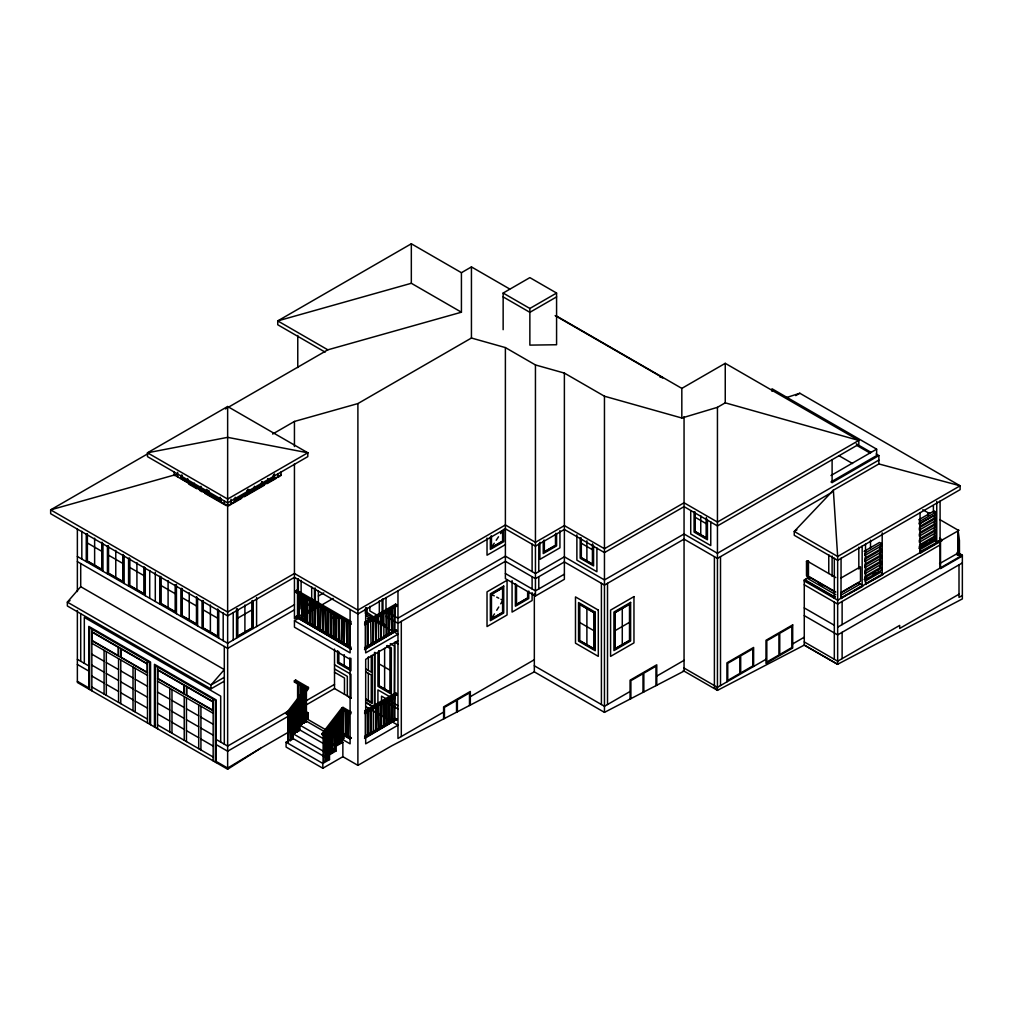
<?xml version="1.0" encoding="UTF-8"?>
<svg xmlns="http://www.w3.org/2000/svg" width="1013" height="1013" viewBox="0 0 1013 1013"><rect width="100%" height="100%" fill="white"/><g stroke="black" fill="none" stroke-linecap="round" stroke-linejoin="round"><path stroke-width="1.5" d="M344.23 665.896L344.23 654.651M368.314 700.376L368.339 673.328M371.29 655.538L371.277 672.151L365.744 668.947M372.24 655.36L372.214 703.592L365.731 699.844M374.481 652.562L374.443 707.479L375.418 708.036M374.899 652.372L374.861 707.72L377.912 709.48L377.912 713.621M377.912 709.48L377.925 689.891L389.967 696.843M384.37 717.343L384.383 701.072L397.97 708.923M840.904 592.871L858.264 582.842L862.721 585.413L862.721 586.375L841.005 598.265L841.069 558.125M491.47 618.766L502.6 612.333L502.6 587.996L491.47 594.416L491.47 618.766L494.483 613.891M496.725 610.269L498.751 607.002M500.713 603.824L502.879 600.304L500.966 599.316M491.47 536.421L491.47 547.489L494.268 543.221M496.205 540.284L498.51 536.776M500.574 533.623L502.879 530.622L502.879 541.221L491.191 547.97L491.191 535.852M306.091 688.802L294.403 682.053L294.403 680.761L295.657 680.04L308.459 687.434L308.459 688.713L287.793 714.899L286.679 714.254L286.084 713.507L306.091 687.523L306.42 688.612M286.679 714.254L289.503 710.594M300.785 695.944L302.659 693.5M287.793 714.899L287.198 714.152L308.459 687.434M292.213 707.859L292.63 707.315L292.63 739.414L292.213 707.859L293.048 707.555L292.63 739.414M294.441 704.959L294.859 704.415L294.859 733.311L295.277 704.655L294.441 704.959L294.859 733.311M288.591 713.342L287.755 713.633L288.173 741.985L288.591 713.342L288.173 741.985M290.402 710.987L290.402 710.202L290.402 740.706L289.984 712.304M299.304 698.641L299.304 730.74L298.886 700.743M301.532 696.526L301.532 695.741L301.532 724.637L301.114 696.286M304.179 693.095L303.343 693.399L304.179 693.095L303.761 723.345L303.343 694.956M343.458 709.442L323.413 735.463L322.299 734.818L321.716 734.07L341.723 708.087L342.964 707.353L351.321 712.177L350.067 712.899L341.723 708.074M323.236 733.602L326.996 728.714M338.279 714.064L340.165 711.62M323.413 735.463L322.83 734.716L342.837 708.733L343.154 709.822M323.654 734.362L323.654 733.577L323.654 762.472L324.071 733.817M325.882 731.475L326.3 730.93L325.882 761.194L325.464 731.234M327.693 729.904L328.111 759.902L328.529 728.043L327.693 728.334M332.986 722.256L332.568 752.507L332.568 722.016M334.379 721.231L334.796 751.228L334.796 719.116M337.012 717.014L337.43 716.47L337.012 745.125L336.595 718.331M341.47 742.554L341.888 710.683L341.47 742.554L341.052 712.557M80.711 563.557L80.711 586.692L67.352 602.115L67.352 605.977L210.945 688.878L224.304 681.167M386.004 616.423L397.97 623.324L505.386 561.303L535.446 578.664L564.38 561.949L604.457 585.083L684.054 539.131L717.445 558.416L831.04 492.837L833.357 490.216L794.255 531.432L794.255 535.282L837.662 560.354L960.121 489.646L960.121 485.797L878.866 463.941L833.357 490.216L837.662 556.492L837.662 664.389L804.271 645.104L804.271 579.993L834.319 597.341L835.446 596.632M804.271 579.993L809.286 577.093L834.763 591.795M77.368 610.472L77.368 682.458L227.646 769.222L261.037 748.012L294.441 728.727L298.329 730.981M260.48 748.341L227.646 768.069L216.238 761.472M306.724 622.615L307.547 622.615L306.724 622.615L306.724 598.202L307.547 598.202L307.547 622.615M305.951 712.177L306.369 712.418M509.691 288.996L471.438 266.913L461.421 272.7L411.329 243.778L277.739 320.906L277.739 324.755L325.122 352.119M227.646 406.504L147.493 452.786L147.493 456.635L227.646 502.904L307.8 456.635L307.8 452.786L227.646 406.504L227.646 769.222M148.962 453.09L50.65 509.856L50.65 513.705L227.646 615.891L294.441 577.334L357.893 613.967L505.386 528.811L535.446 546.159L564.38 529.457L604.457 552.591L684.054 506.639L717.445 525.924L858.821 444.302L858.821 440.44L725.245 363.325L681.825 388.384L556.137 315.815M225.43 408.948L327.832 349.827L461.421 312.207L461.421 272.7M503.144 329.694L503.144 293.048L529.862 277.625L556.58 293.048L556.58 344.749L529.862 345.116L529.862 308.471L556.58 293.048M272.624 434.045L294.441 421.446L357.893 403.579L471.438 338.025L505.386 347.586L535.446 364.946L564.38 373.088L604.457 396.222L681.825 418.014L717.445 407.327L725.245 402.832L858.821 440.44L717.445 522.062L684.054 502.777L604.457 548.729L564.38 525.595L535.446 542.31L505.386 524.962L357.893 610.117L294.441 573.485L227.646 612.042L50.65 509.856L176.211 474.489M556.58 296.898L529.862 312.333L503.144 296.898M235.459 499.738L246.59 493.306M259.948 485.594L248.818 492.027L248.818 489.456M260.227 485.759L248.54 492.508L248.54 489.507M281.082 474.907L227.646 505.766L174.388 475.008M228.761 505.753L231.002 504.449L231.002 499.257M232.344 503.689L241.689 498.282M244.361 496.737L264.406 485.176M267.077 483.632L276.422 478.237M279.968 476.186L277.765 477.465L277.765 473.78M70.024 600.582L67.352 602.115L210.945 685.029L224.304 677.317M237.662 618.183L252.136 609.826M351.245 624.388L295.581 592.25L295.581 590.972L296.834 590.25L351.144 621.589M295.581 592.25L296.834 591.529L296.834 590.25M299.202 618.285L298.784 593.618L299.202 618.285L299.62 593.618M304.495 621.336L304.077 596.67L304.495 621.336L304.913 596.67M294.441 604.685L227.646 643.255L77.368 556.492M294.441 609.839L227.646 648.396L77.368 561.633M318.373 596.011L323.755 592.909M315.068 627.44L315.486 602.773L315.068 627.44L314.65 602.773L315.486 602.292M315.486 602.773L314.65 602.773M351.245 649.295L295.581 616.676L296.91 615.917L351.207 647.256M295.581 617.158L296.91 616.398L303.697 620.311M318.133 605.825L317.715 628.972L317.297 604.305L318.133 604.305M296.48 617.651L294.441 618.829L294.441 463.764M318.373 605.014L297.505 617.069L297.505 579.664M320.349 630.491L320.766 605.825L320.349 630.491L319.931 605.825L320.766 605.343M350.093 659.324L294.441 627.186L294.441 620.754L333.176 598.392M320.766 605.825L319.931 605.825M301.431 619.563L302.267 619.563L302.267 595.15L301.431 595.15L301.849 619.323M323.413 608.876L322.995 632.023L322.577 607.357L323.413 607.357M304.077 621.096L304.913 621.096M325.642 633.543L325.224 608.876L325.642 633.543L326.059 608.876M309.358 599.721L309.775 623.907M330.099 612.181L330.934 611.687L330.934 636.595L331.352 611.941M309.358 624.147L310.193 624.147L310.193 599.721M330.517 612.422L330.934 636.595M312.004 625.667L312.84 625.667L312.84 601.253L312.004 601.253L312.422 625.426M332.733 613.701L333.568 613.701M333.15 613.941L333.986 613.46L333.568 638.127L333.15 613.46M335.379 615.233L336.215 639.646L336.633 614.992M338.025 616.752L338.861 616.752L338.861 641.178L339.279 618.044M338.443 616.993L339.279 616.512M340.672 618.285L341.925 617.563M341.09 618.525L341.925 618.044L341.508 642.698L341.508 618.285M322.577 631.783L323.413 631.783M343.318 619.804L344.154 619.804L344.154 644.23L344.572 621.096M343.736 620.045L344.572 619.563M345.952 621.336L346.788 620.855L346.788 645.762L347.206 621.096M346.37 621.577L346.788 645.762M327.87 634.834L328.706 634.834L328.706 610.408L327.87 610.408L328.288 634.594M348.599 622.856L349.928 622.577L349.434 647.282L349.016 622.615M491.47 547.489L502.6 541.069L502.6 530.533M364.667 621.995L395.602 604.128L396.855 604.85L396.855 606.141L364.566 624.78M364.566 623.489L396.855 604.85M383.876 637.57L383.876 613.144M371.075 620.538L370.239 620.538M373.303 619.247L373.303 643.673L372.885 619.006M376.367 617.487L375.95 642.141L376.785 617.727M378.596 616.195L378.596 640.621M382.066 614.676L381.23 614.676L381.23 639.089L380.812 615.955M386.523 611.624L387.359 611.624M391.803 608.56L392.639 608.56M394.45 631.466L394.867 606.8L394.45 631.466L393.968 606.762M338.443 616.512L338.443 640.938L339.279 640.938M505.386 544.601L487.025 555.2L487.025 538.042M341.09 642.457L349.928 647.003M343.736 619.563L344.154 643.749M294.403 682.053L295.657 681.331L295.657 680.04M795.724 395.614L799.827 393.247L960.121 485.797L837.662 556.492L794.255 531.432L796.94 529.875M297.607 683.42L298.442 683.42L297.607 683.42L297.607 700.211M364.591 647.662L395.526 629.795L396.855 630.555L364.566 649.675M367.276 646.585L394.867 631.226M367.592 622.058L368.01 646.243M381.23 639.089L381.648 614.435M386.105 611.383L386.523 636.037L386.941 611.383M388.751 609.851L389.169 634.518L390.005 610.092M392.221 608.8L391.398 608.319L391.803 632.986L392.221 608.319M364.566 649.194L396.855 630.555M302.9 692.575L303.318 686.232L303.761 723.345M304.153 686.232L302.9 686.472M397.97 640.685L365.68 659.324L365.68 743.833L397.97 725.194L371.264 709.771M295.733 705.706L294.403 706.479L306.926 713.709L306.926 719.015L308.256 718.255L308.256 712.949L295.733 705.706L294.403 706.96L306.559 713.975M289.3 710.493L227.646 746.087L216.238 739.503M292.035 708.91L297.518 705.744M301.633 703.377L334.518 684.383M298.442 707.834L297.607 707.834L298.442 707.834L298.442 684.94M334.518 664.781L350.929 674.278L350.929 698.046L334.518 688.561L294.441 711.696L350.093 743.833L350.093 658.589M294.441 712.671L227.646 751.228L216.238 744.644M300.253 684.94L300.253 709.366L307.889 713.215L308.256 718.255M300.253 709.366L301.089 709.366M302.9 695.627L303.318 710.645M303.735 710.885L302.9 710.885M307.889 718.04L306.926 719.015M299.443 724.877L336.177 746.087L336.177 750.899L299.443 729.702L299.443 724.877L306.129 721.015L342.863 742.225L342.863 756.686L322.83 768.259L286.084 747.05L286.084 742.225L292.77 738.376L329.504 759.585L329.504 754.761L292.77 733.551L292.77 738.376M301.114 724.396L301.95 724.396L301.95 695.982M303.343 723.105L304.179 723.105M305.571 721.826L306.407 721.826L306.407 690.195L305.571 690.499L305.571 721.826L306.407 721.826M564.38 574.168L535.446 590.87L505.386 573.523M292.77 733.551L299.443 729.702M294.441 733.07L295.277 733.07M296.67 703.63L296.67 731.791L297.505 731.791L297.505 701.768M298.886 730.5L299.721 730.5L299.721 698.881M296.67 731.791L297.505 731.791M505.386 347.586L505.386 578.664L535.446 596.011L564.38 579.309L564.38 373.088M342.559 709.847L342.964 734.032L343.382 710.885M287.755 741.744L288.591 741.744M289.984 740.465L290.82 740.465L290.82 710.442M292.213 739.173L293.048 739.173M345.192 710.885L346.028 710.885L345.61 735.552L345.192 710.885L346.028 710.885M347.421 712.658L348.257 737.084L348.751 712.38M350.967 713.659L350.067 714.19L342.141 709.606M364.667 710.733L395.602 692.879L396.855 693.601L396.855 694.88L364.566 713.519M364.566 712.24L396.855 693.601M367.592 710.809L368.428 710.809L368.01 735.476L367.592 712.342M373.303 707.517L373.303 732.424M379.419 704.947L378.178 704.706L379.014 705.187M383.876 701.895L383.876 726.321L383.458 701.654L384.712 701.895M388.751 698.603L390.005 698.843M392.221 721.497L391.398 721.497L391.803 696.83L392.221 721.497L391.803 697.311M365.376 712.582L365.376 736.514M367.175 710.569L368.428 710.809M373.721 707.758L372.467 707.517M378.596 704.947L378.596 729.373L378.178 706.226M394.867 695.551L394.45 720.205L394.905 642.191L397.97 643.964M343.711 735.083L343.711 738.654L342.381 739.414L342.381 734.653L343.711 733.893L351.384 738.325M336.595 744.884L337.43 744.884M338.823 715.444L338.823 743.593L339.659 743.593L339.659 713.583L338.823 713.874M341.052 742.314L341.888 742.314M338.823 743.593L339.659 743.593M336.177 746.087L342.863 742.225M350.067 739.085L342.381 734.653M329.921 727.005L329.921 753.558L330.757 753.558L330.757 725.143M332.15 724.118L332.15 752.266L332.986 752.266M334.379 750.988L335.214 750.988L335.214 719.357M329.921 753.558L330.757 753.558M329.504 754.761L336.177 750.899M364.591 736.4L395.526 718.546L396.855 719.306L364.566 738.426M375.354 730.677L394.867 719.964M367.592 735.235L368.428 735.235M370.239 709.277L370.239 733.703L371.075 733.703L371.075 709.277M372.885 732.184L373.721 732.184M375.532 706.226L375.532 730.652L376.367 730.652L376.785 706.466M378.178 729.132L379.014 729.132M380.812 703.174L380.812 727.6L381.648 727.6L381.648 703.655M383.458 726.068L384.294 726.068M386.105 700.122L386.105 724.548L386.941 724.548L386.941 700.603M388.751 700.122L388.751 723.016L389.587 723.016L389.587 698.603L389.587 723.016M370.239 733.703L371.075 733.703M375.532 730.652L376.367 730.652M380.812 727.6L381.648 727.6M386.105 724.548L386.941 724.548M364.566 737.945L396.855 719.306M323.236 735.691L323.236 762.232L324.071 762.232M325.464 760.953L326.3 760.953M327.693 759.661L328.529 759.661L328.529 728.043M286.084 742.225L322.83 763.435L329.504 759.585M830.989 475.515L876.638 449.164L876.638 455.584L830.989 481.935L832.104 482.581L878.866 455.584L878.866 463.941M878.866 460.079L717.445 553.275L684.054 533.99L604.457 579.942L564.38 556.808L535.446 573.523L505.386 556.162L397.97 618.183L386.004 611.282M443.605 712.101L397.97 738.452L397.97 590.68M470.323 696.678L534.332 659.716M342.863 756.686L357.893 765.359L391.664 745.859L534.332 671.872L604.457 712.367L684.054 671.087L684.054 416.723M615.03 630.681L629.504 622.324M806.5 561.316L808.45 561.151L808.45 575.612L807.336 576.258L806.5 575.777L806.5 561.316L808.45 561.151M928.275 512.945L928.389 515.832M864.14 551.325L879.563 542.436L881.5 543.55L881.5 545.804L864.811 555.441L864.811 553.199L881.5 543.55M918.69 519.834L934.1 510.945L936.05 512.059L936.05 514.313L919.348 523.949L919.348 521.708L936.05 512.059M919.209 523.873L936.05 514.313M630.061 691.499L604.457 706.289L534.332 665.794M656.779 676.076L684.054 660.337M865.115 557.998L880.525 549.097L880.525 545.247L881.5 545.804M919.665 526.507L935.075 517.605L935.075 513.756M881.5 549.666L864.811 559.303L864.811 561.557L881.5 551.908L881.5 549.666L879.563 548.539M936.05 518.175L919.348 527.811L919.348 530.065L936.05 520.416L936.05 518.175L934.1 517.048M840.689 578.208L860.493 566.774L860.493 581.234L840.689 592.668M865.115 564.102L880.525 555.2L880.525 551.351L881.5 551.908M919.665 532.61L935.075 523.708L935.075 519.859L936.05 520.416M881.5 555.77L864.811 565.406L864.811 567.66L881.5 558.011L881.5 555.77L879.563 554.643M936.05 524.278L919.348 533.914L919.348 536.168L936.05 526.519L936.05 524.278L934.1 523.151M865.115 570.205L880.525 561.316L880.525 557.454L881.5 558.011M919.665 538.713L935.075 529.824L935.075 525.962L936.05 526.519M881.5 561.873L864.811 571.509L864.811 573.763L881.5 564.127L881.5 561.873L879.563 560.746M936.05 530.381L919.348 540.018L919.348 542.272L936.05 532.635L936.05 530.381L934.1 529.255M865.115 576.308L880.525 567.419L880.525 563.557L881.5 564.127M919.665 544.817L935.075 535.928L935.075 532.066L936.05 532.635M881.5 567.976L864.811 577.613L864.811 579.867L881.5 570.23L881.5 567.976L879.563 566.849M936.05 536.485L919.348 546.121L919.348 548.375L936.05 538.739L936.05 536.485L934.1 535.358M864.178 579.423L866.748 577.942M873.168 574.244L875.739 572.75M920.121 547.134L926.73 543.31M930.694 541.031L933.34 539.498M919.209 548.299L935.911 538.65M840.651 595.34L860.493 583.881M865.115 581.209L880.525 572.32L882.754 573.839L882.754 574.802L862.164 586.058L862.164 546.02M919.665 549.717L935.075 540.828L936.746 541.968L941.204 539.397M958.159 530.192L939.811 519.593M841.562 598.594L841.562 597.632L862.721 585.413M866.064 584.45L866.064 583.488L882.754 573.839M939.532 538.258L941.761 539.777L920.045 551.667L920.602 552.959L920.045 552.629L920.045 512.603M846.298 595.213L837.662 600.203L804.271 580.956M848.945 593.694L851.578 592.162M854.225 590.63L860.835 586.818M866.786 583.387L879.626 575.966M882.196 532.889L882.196 574.485L935.468 543.74M939.545 541.474L958.095 530.888L958.095 553.073L939.545 563.646M920.602 552.959L941.761 540.739L941.761 539.777M940.089 544.918L837.662 604.052L804.271 584.78M765.98 659.311L717.445 687.333L684.054 668.048M792.698 643.888L804.271 637.202M837.662 627.186L940.089 568.065L940.089 541.069M940.507 567.812L962.35 555.2L962.35 598.911L837.662 664.249L804.271 645.104L717.445 690.372L683.205 670.606M962.35 562.911L837.662 634.898L804.271 615.625M959.007 594.2L899.696 628.44L899.696 625.401L837.662 661.21L804.271 641.938M962.35 595.492L959.007 597.417L959.007 564.849M306.926 713.709L308.256 712.949M786.645 397.501L799.827 393.247M461.421 312.207L411.329 283.285L277.739 320.906L327.832 349.827M959.07 530.318C957.298 528.837 958.754 533.826 959.425 540.486L959.476 555.972M957.538 555.377C962.451 554.871 954.221 556.428 957.488 552.148M331.606 617.563L341.09 617.841M367.326 618.614L376.621 618.892L367.326 612.624M659.881 376.963L662.907 377.824L555.149 315.613M878.309 571.269L880.525 572.32M491.47 594.416L494.268 595.859M496.725 597.126L498.751 598.177M188.785 484.163L196.826 488.76M199.51 490.292L202.182 491.824M204.867 493.369L226.304 505.626M876.638 449.164L771.995 388.751L771.995 391.322M876.118 454.001L878.866 455.584M856.251 443.821L871.193 452.444M856.656 445.34L870.306 453.216M838.903 455.66L852.566 463.536M922.805 509.78L928.389 512.882M958.095 530.888L958.095 553.073M941.761 540.739L936.746 542.993L936.746 501.397M935.075 538.169L936.05 538.739M958.247 552.832L962.35 555.2M958.247 553.642L962.35 556.01L940.507 568.622L940.507 540.828M936.746 542.031L933.404 540.106L935.075 541.069M503.144 293.048L529.862 308.471M835.788 577.575L807.893 561.468L807.893 575.928L835.788 592.035M818.846 583.577L822.949 585.945M807.057 578.132L835.75 594.694M804.829 579.664L834.889 597.012M695.184 517.288L706.314 523.708M804.271 607.914L834.319 625.262M581.323 543.272L592.453 549.704M579.651 622.463L594.125 630.82M193.217 484.315L182.087 477.895L182.087 475.325M195.446 485.607L206.576 492.039L206.576 489.456M219.935 499.751L208.805 493.318L208.805 490.748M193.496 484.809L181.808 478.06L181.808 475.059M195.167 485.771L206.855 492.521L206.855 489.52M383.458 612.422L384.712 613.144M383.458 612.903L384.294 613.384M380.812 614.435L381.648 614.916M378.178 615.473L379.419 616.195M375.532 617.487L376.367 617.968M396.855 631.036L395.526 629.795M386.004 625.414L365.402 613.523L365.402 608.8M373.721 619.006L373.303 643.673M365.566 615.549L397.97 634.252L365.68 652.891L365.68 607.977M295.581 590.972L351.245 623.096M341.925 618.044L341.508 642.698M375.95 642.141L375.532 619.006M370.239 644.964L371.075 644.964L370.657 620.298M365.376 647.776L365.376 623.35M307.762 622.666L321.349 630.504M324.059 632.074L337.633 639.912M379.039 663.87L390.208 670.315M295.581 616.676L351.245 648.814M294.441 620.754L350.093 652.891L350.093 609.535M396.855 694.88L395.602 694.158L395.602 692.879M393.968 695.5L394.867 696.032M391.398 696.589L392.639 697.311M391.398 697.071L392.221 697.552M391.297 697.615L394.361 699.388L394.361 646.041L390.284 643.686M388.334 698.362L389.587 699.084M397.97 705.63L381.534 696.134L381.521 715.697L375.418 712.202M387.359 700.363L386.523 699.882L386.523 724.789M383.458 701.654L384.294 702.136M382.066 703.415L381.23 702.933L381.23 727.841M396.855 719.787L395.526 718.546M87.384 542.993L101.857 551.351M108.53 555.2L123.004 563.557M129.411 567.255L144.163 575.764M160.852 585.413L175.325 593.77M182.011 597.619L196.471 605.977M202.879 609.674L217.63 618.183M394.45 720.205L393.968 697.033M365.756 706.593L368.403 708.125M294.403 680.761L307.205 688.156M348.257 712.658L350.485 713.95M342.964 734.032L342.559 709.366M80.711 586.692L224.304 669.606L210.945 685.029L210.945 688.878M343.711 738.654L343.331 734.868M286.084 713.507L287.198 714.152M321.716 734.07L322.83 734.716M91.841 631.681L147.493 663.819M157.522 669.606L213.173 701.743M91.841 640.685L147.493 672.822M157.522 678.596L213.173 710.733M91.841 643.255L147.493 675.392M157.522 681.167L213.173 713.304M91.841 654.183L104.086 661.248M106.314 662.54L118.559 669.606M120.775 670.885L133.02 677.963M135.248 679.242L147.493 686.32M157.522 692.094L169.766 699.173M171.982 700.452L184.227 707.517M186.455 708.809L198.7 715.874M200.929 717.166L213.173 724.232M91.841 665.11L104.086 672.176M106.314 673.455L118.559 680.533M120.775 681.812L133.02 688.891M135.248 690.17L147.493 697.235M157.522 703.022L169.766 710.088M171.982 711.379L184.227 718.445M186.455 719.736L198.7 726.802M200.929 728.094L213.173 735.159M77.368 659.324L88.777 665.908M77.368 664.465L88.777 671.049M91.841 676.026L104.086 683.104M106.314 684.383L118.559 691.461M120.775 692.74L133.02 699.806M135.248 701.097L147.493 708.163M157.522 713.95L169.766 721.015M171.982 722.307L184.227 729.373M186.455 730.664L198.7 737.73M200.929 739.009L213.173 746.087M91.841 686.953L147.493 719.091M157.522 724.877L213.173 757.015M77.368 681.306L88.777 687.89M387.308 645.496L391.335 647.826L391.297 694.082L377.925 686.345L377.925 652.423M386.586 646.041L390.499 648.307L390.461 692.639L378.761 685.864L378.761 650.701M386.865 646.535L390.22 648.472L390.182 692.158L379.039 685.712L379.039 651.372M365.744 671.834L371.277 675.038L371.264 702.085L365.731 698.881M350.093 669.302L338.405 662.54L338.405 651.828M334.518 668.947L347.332 676.355L347.332 695.956L351.182 698.185M334.518 672.239L344.471 678.001L344.471 694.31M841.562 597.632L841.005 597.239L841.005 598.265M714.076 687.067L717.445 690.372L717.445 407.327M940.089 501.03L940.089 540.043M933.404 505.715L933.404 511.958M870.509 540.17L870.509 547.97M865.507 544.095L865.507 584.121M858.821 547.21L858.821 569.053M858.821 583.095L858.821 584.121M858.264 582.842L858.264 583.805M842.12 601.481L842.12 624.616M842.12 632.327L842.12 658.64M834.319 558.252L834.319 598.303M834.319 602.127L834.319 659.286M832.104 459.611L832.104 482.581M832.104 556.086L832.104 576.41M828.773 554.795L828.773 573.497M809.286 577.093L809.286 578.056M808.729 577.347L808.729 578.347M807.336 561.797L807.336 576.258M805.386 579.284L805.386 580.272M753.621 666.44L753.621 647.434L726.916 662.857L726.916 681.863M725.245 363.325L725.245 402.832M720.509 556.644L720.509 685.56M714.393 556.644L714.393 685.56M710.771 521.885L710.771 545.564L690.727 533.99L690.727 510.641M707.429 519.732L707.429 539.777L694.082 532.078L694.07 511.717M706.593 518.542L706.593 538.334L694.905 531.584L694.905 511.793M706.314 517.428L706.314 537.852L695.184 531.42L695.184 512.565M700.755 515.782L700.755 534.636M681.825 388.384L681.825 418.014M656.779 685.231L656.779 664.781L630.061 680.204L630.061 699.084M655.943 685.662L655.943 666.225L643.837 673.214L643.837 691.942M643.002 692.373L643.002 673.696L630.896 680.685L630.896 698.653M622.273 608.496L622.273 644.496M607.521 583.323L607.521 704.516M604.457 396.222L604.457 712.367M601.405 583.323L601.405 704.516M596.91 547.97L596.91 571.737L576.878 560.164L576.878 534.813M593.567 545.665L593.567 565.95L580.183 558.214L580.208 537.992M592.732 544.462L592.732 564.507L581.044 557.758L581.044 537.713M592.453 543.968L592.453 564.026L581.323 557.593L581.323 538.979M586.894 540.765L586.894 560.809M586.894 608.648L586.894 644.635M559.936 530.647L559.936 547.818L539.891 559.379L539.891 542.221M556.593 533.547L556.593 545.88L543.234 553.592L543.234 541.259M555.757 533.281L555.757 545.399L544.07 552.148L544.07 540.03M555.479 534.168L555.479 545.247L544.348 551.667L544.348 540.6M538.789 544.082L538.789 571.585M538.789 576.726L538.789 588.946M535.446 364.946L535.446 596.011M534.332 593.491L534.332 671.872M532.104 544.095L532.104 571.598M532.104 576.739L532.104 588.946M532.104 592.643L532.104 600.519L512.072 612.093L512.072 580.538M528.761 591.048L528.761 598.518L515.402 606.23L515.402 583.805M527.925 591.795L527.925 598.037L516.237 604.786L516.237 584.488M527.646 591.795L527.646 597.873L516.516 604.305L516.516 584.526M503.714 529.368L503.714 541.702L490.355 549.413L490.355 537.08M471.438 266.913L471.438 338.025M470.323 705.073L470.323 691.461L443.605 706.884L443.605 718.926M469.488 705.555L469.488 692.905L457.382 699.894L457.382 711.784M456.546 712.215L456.546 700.376L444.441 707.365L444.441 718.496M411.329 243.778L411.329 283.285M401.3 621.4L401.3 736.527M395.602 604.128L395.602 605.419M391.803 608.079L391.803 632.986M389.169 609.611L389.169 634.518M386.523 611.13L386.523 636.037M386.004 597.531L386.004 609.75M384.623 648.358L384.623 688.941M383.876 701.414L383.876 726.321M382.939 598.721L382.939 623.653M382.104 599.519L382.104 623.172M379.318 600.823L379.318 616.423L369.859 610.953L369.859 606.281M378.596 704.466L378.596 729.373M375.95 705.985L375.95 730.892M370.657 709.037L370.657 733.944M368.352 656.855L368.352 670.454M368.01 621.817L368.01 646.725M368.01 711.05L368.01 735.476M367.073 608.18L367.073 614.486M366.237 607.775L366.237 614.005M357.893 403.579L357.893 765.359M350.929 658.399L350.929 670.745L337.57 663.021L337.57 650.675M349.814 657.88L349.814 668.808L338.684 662.375L338.684 651.448M349.51 622.337L349.434 647.282M348.333 712.139L348.257 737.084M345.61 710.645L345.61 735.552M342.964 707.353L342.964 708.644M339.241 713.342L339.241 743.833M337.012 716.229L337.012 745.125M336.215 614.752L336.215 639.646M334.518 649.092L334.518 688.561M333.568 613.22L333.568 638.127M330.339 725.688L330.339 753.799M328.288 610.168L328.288 635.075M325.882 730.69L325.882 761.194M322.995 607.597L322.995 632.023M322.83 763.435L322.83 768.259M318.373 590.87L318.373 603.507M317.715 604.546L317.715 628.972M315.309 588.084L315.309 606.774M314.473 588.338L314.473 607.256M312.422 601.013L312.422 625.907M311.687 586.945L311.687 602.76L301.114 608.864L301.114 580.386M309.775 599.481L309.775 624.388M307.129 597.961L307.142 622.856M306.926 598.075L306.926 622.501M305.951 689.764L305.989 722.066M305.749 690.929L305.749 712.304M304.698 596.796L304.698 621.21M303.52 686.586L303.52 711.012M303.318 686.232L303.318 692.816M301.849 594.897L301.849 619.804M301.089 684.94L301.089 694.095M300.671 684.699L300.671 695.868M300.671 698.919L300.671 709.606M298.329 578.74L298.329 616.575M298.025 683.18L298.025 708.074M297.771 335.455L297.771 367.542M297.088 702.313L297.088 732.032M294.441 421.446L294.441 446.53M281.082 471.868L281.082 475.54M274.422 473.894L274.422 478.529M273.586 475.046L273.586 478.047L261.898 484.796L261.898 481.795M273.307 475.312L273.307 477.883L262.177 484.315L262.177 481.745M267.736 478.529L267.736 481.099M261.063 483.15L261.063 486.24M256.593 597.518L256.593 626.541M254.377 486.24L254.377 488.81M253.25 600.709L253.25 628.465M252.414 600.519L252.414 627.984L237.384 636.671L237.384 609.193M252.136 600.836L252.136 627.832L237.662 636.177L237.662 609.193M247.704 489.33L247.704 493.951M246.868 490.469L246.868 493.47L235.181 500.219L235.181 497.218M244.905 605.014L244.905 632.011M236.548 608.8L236.548 638.114M234.345 498.573L234.345 501.663M233.218 612.536L233.218 640.039M224.392 500.84L224.392 503.879M224.304 646.471L224.304 744.162M223.189 612.916L223.189 640.685M221.049 498.586L221.049 501.676L180.972 478.541L180.972 475.452M220.695 742.073L220.695 696.121L84.32 617.386L84.32 663.338M220.214 497.231L220.214 500.232L208.526 493.483L208.526 490.482M218.745 610.345L218.745 638.114M217.909 609.193L217.909 636.671L202.879 627.984L202.879 600.519M217.63 609.193L217.63 636.177L203.157 627.832L203.157 600.836M216.238 762.637L216.238 699.97L154.457 664.3L154.457 726.967M215.402 762.156L215.402 700.452L155.293 665.744L155.293 727.448M213.173 699.173L213.173 760.864M210.387 605.014L210.387 632.011M207.69 490.874L207.69 493.964M202.043 600.709L202.043 628.465M201.017 486.253L201.017 488.823M200.929 706.238L200.929 749.937M198.7 704.947L198.7 748.658M197.586 598.139L197.586 625.895M196.75 596.974L196.75 624.451L181.732 615.777L181.732 588.3M196.471 596.974L196.471 623.97L182.011 615.613L182.011 588.629M194.331 483.163L194.331 486.253M189.241 592.795L189.241 619.791M187.658 478.541L187.658 481.112M186.455 686.308L186.455 695.311M186.455 697.881L186.455 741.592M184.227 685.029L184.227 694.032M184.227 696.602L184.227 740.3M180.896 588.49L180.896 616.259M177.642 472.324L177.642 476.895M176.439 584.387L176.439 613.688M175.604 584.767L175.604 612.245L160.573 603.571L160.573 577.613M175.325 584.767L175.325 611.763L160.852 603.406L160.852 576.41M174.211 471.944L174.211 475.641M171.982 689.524L171.982 733.235M169.766 688.245L169.766 731.943M168.095 580.588L168.095 607.585M159.737 576.283L159.737 604.052M157.522 667.035L157.522 728.727M155.293 572.168L155.293 601.481M150.557 724.713L150.557 662.046L88.777 626.389L88.777 689.043M149.721 570.496L149.721 598.265M149.721 724.232L149.721 662.54L89.613 627.832L89.613 689.524M147.493 661.248L147.493 722.953M145.277 567.926L145.277 595.695M144.441 568.293L144.441 594.251L129.411 585.565L129.411 558.1M144.163 566.774L144.163 593.77L129.689 585.413L129.689 558.416M136.92 562.595L136.92 589.591M135.248 668.314L135.248 712.025M133.02 667.035L133.02 710.733M128.575 558.29L128.575 586.058M124.118 555.719L124.118 583.488M123.282 554.554L123.282 582.032L108.252 573.358L108.252 545.88M123.004 554.554L123.004 581.551L108.53 573.193L108.53 546.21M120.775 648.396L120.775 657.386M120.775 659.97L120.775 703.668M118.559 647.104L118.559 656.107M118.559 658.678L118.559 702.376M115.773 550.388L115.773 577.372M107.429 546.083L107.429 573.839M106.314 651.612L106.314 695.311M104.086 650.321L104.086 694.032M102.971 543.5L102.971 571.269M102.136 542.348L102.136 569.825L87.105 561.151L87.105 533.674M101.857 542.348L101.857 569.344L87.384 560.987L87.384 533.99M94.627 538.169L94.627 565.165M91.841 629.111L91.841 690.815M86.27 533.864L86.27 561.633M81.825 531.293L81.825 559.062M80.711 614.005L80.711 661.248M77.368 528.989L77.368 591.567M307.8 452.786L227.646 499.054L147.493 452.786L227.646 437.35L307.8 452.786M507.057 580.284L487.025 591.845L487.025 626.553L507.057 614.98L507.057 580.284M503.714 586.058L490.355 593.783L490.355 620.69L503.714 612.979L503.714 586.058M502.879 587.515L491.191 594.264L491.191 619.247L502.879 612.498L502.879 587.515M343.331 733.197L342.014 733.956L350.067 738.604L351.384 737.844L343.331 733.197M633.961 596.606L610.586 610.105L610.586 656.386L633.961 642.888L633.961 596.606M630.618 602.393L613.929 612.042L613.929 650.599L630.618 640.963L630.618 602.393M629.782 603.849L614.752 612.523L614.752 649.156L629.782 640.482L629.782 603.849M629.504 604.33L615.03 612.675L615.03 648.675L629.504 640.317L629.504 604.33M929.605 512.679L928.073 513.566L929.605 512.679M792.698 624.882L765.98 640.305L765.98 663.439L792.698 648.016L792.698 624.882M739.857 656.348L727.752 663.338L727.752 680.419L739.857 673.43L739.857 656.348M752.798 648.877L740.693 655.867L740.693 672.949L752.798 665.959L752.798 648.877M778.921 633.796L766.816 640.786L766.816 661.995L778.921 655.006L778.921 633.796M791.862 626.325L779.757 633.315L779.757 654.525L791.862 647.535L791.862 626.325M598.303 610.092L575.485 596.91L575.485 643.192L598.303 656.361L598.303 610.092M595.239 612.181L578.55 602.532L578.55 641.102L595.239 650.739L595.239 612.181M594.403 612.662L579.385 603.989L579.385 640.621L594.403 649.295L594.403 612.662M594.125 612.827L579.651 604.47L579.651 640.457L594.125 648.814L594.125 612.827M373.392 706.871L365.756 702.465L373.392 706.859M118.28 647.269L92.12 632.163L92.12 640.52L118.28 655.626L118.28 647.269M147.214 663.984L121.053 648.877L121.053 657.234L147.214 672.341L147.214 663.984M183.948 685.193L157.8 670.087L157.8 678.444L183.948 693.55L183.948 685.193M212.895 701.895L186.734 686.801L186.734 695.146L212.895 710.252L212.895 701.895"/></g></svg>
